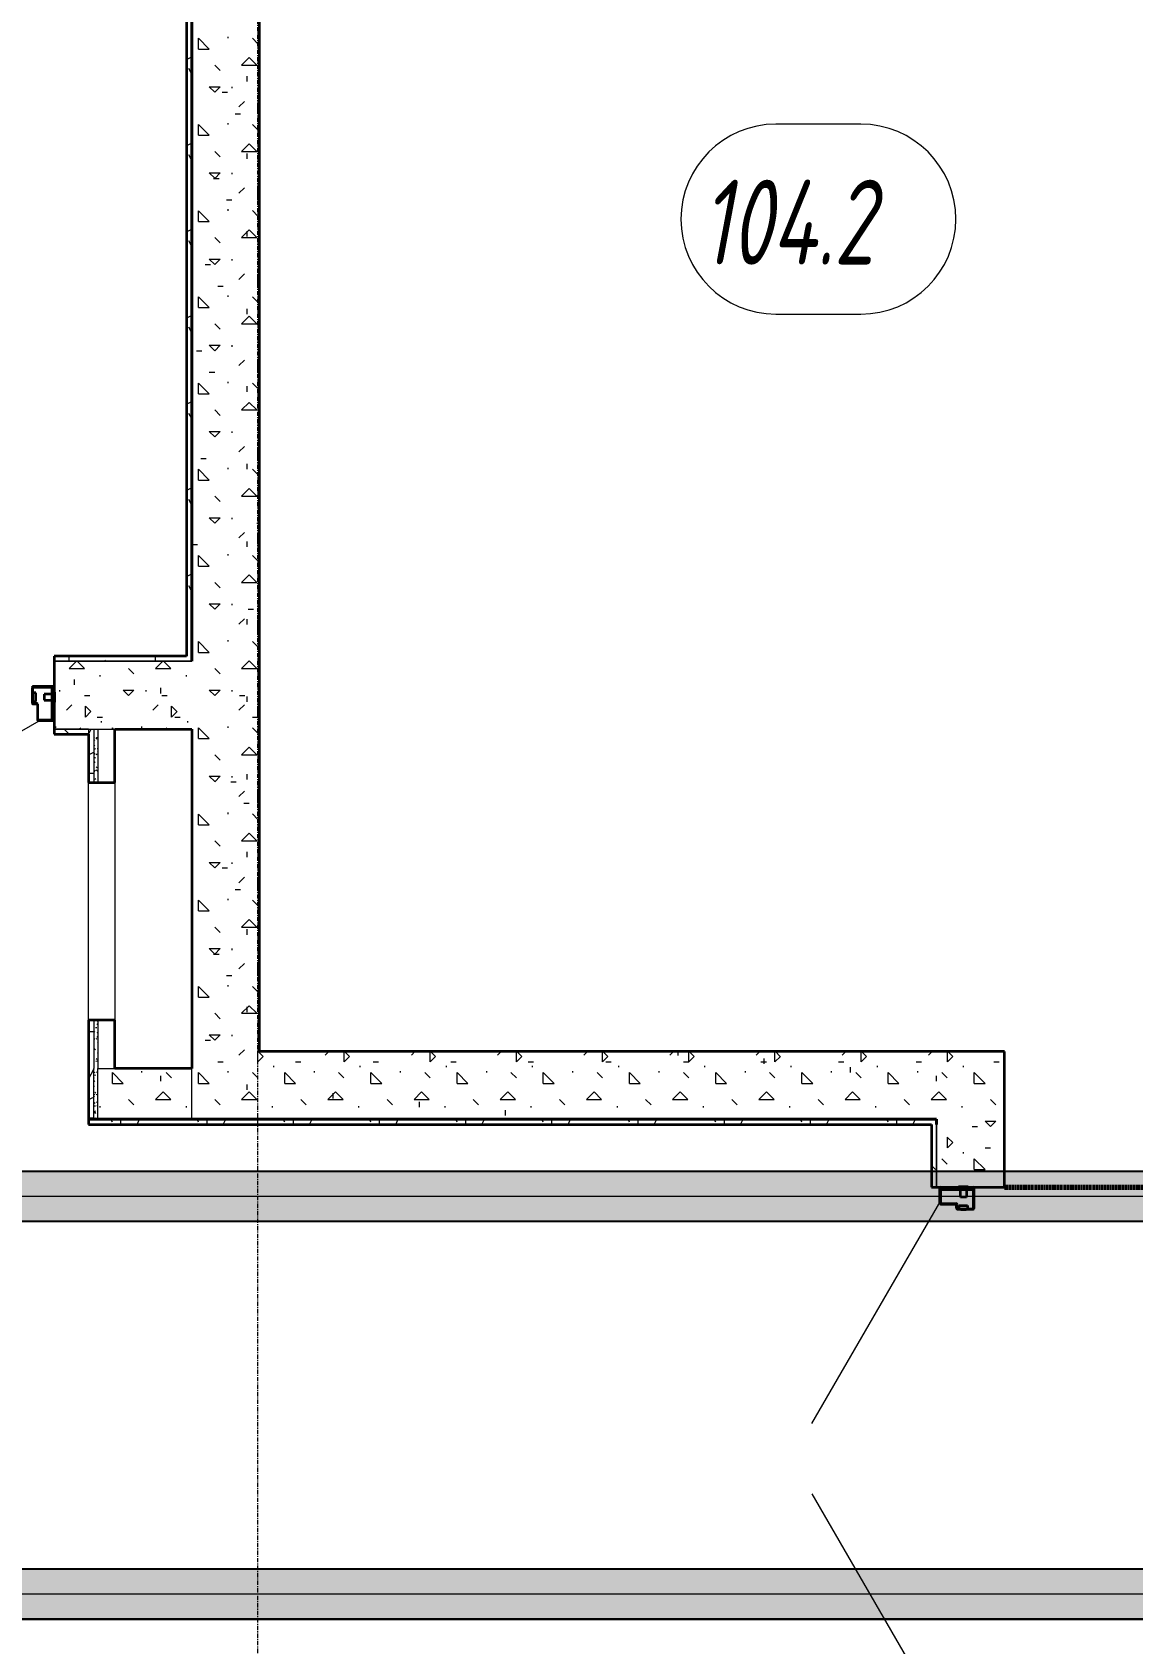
# Model space of a CAD drawing. Header units: millimetres. Extents: x -4948 to 42228, y -4856 to 69378.
# Drawn here: x 4844 to 8087, y 26796 to 31546 of the extents above; entities that cross this region are included whole.
import ezdxf

# ---------------------------------------------------------------- set-up
doc = ezdxf.new("R2010")
doc.units = ezdxf.units.MM
doc.linetypes.add('Линия сетки', pattern=[22.225, 12.7, -3.175, 3.175, -3.175])
doc.linetypes.add('Штрих 3 х 1_5 мм', pattern=[4.5, 3, -1.5])
for name, color, linetype, lineweight in [('A-AREA', 32, 'Continuous', 9), ('A-AREA-IDEN', 2, 'Continuous', 30), ('A-DOOR', 31, 'Continuous', 13), ('A-DOOR-FRAM', 31, 'Continuous', 13), ('A-WALL', 113, 'Continuous', 13), ('A-WALL-PATT', 111, 'Continuous', 13), ('E-CABL-TRAY', 211, 'Continuous', 9), ('E-CABL-TRAY-CNTR', 211, 'Continuous', 9), ('I-WALL', 2, 'Continuous', 13), ('S-GRID', 1, 'Continuous', 30)]:
    doc.layers.add(name, color=color, linetype=linetype, lineweight=lineweight)
doc.styles.add('ISOCPEUR_B_I', font='', dxfattribs={"width": 0.7, "height": 250})
doc.styles.get('ISOCPEUR_B_I').set_extended_font_data('ISOCPEUR', italic=True, bold=True)

# ---------------------------------------------------------------- blocks, each defined once
blk = doc.blocks.new('27ELB-RD-AR-0000-BIM_rvt-1-1 этаж отм_ _0_000 лотки')
at = {"layer": 'A-AREA', "color": 252, "linetype": 'Штрих 3 х 1_5 мм', "lineweight": 70}
blk.add_line((7708.9, 28142.1), (9708.9, 28142.1), dxfattribs=at)
at = {"layer": 'A-AREA-IDEN', "color": 252, "lineweight": 9}
for p, q in [((7285.6, 31274.8), (7035.6, 31274.8)), ((7035.6, 30714.8), (7285.6, 30714.8))]:
    blk.add_line(p, q, dxfattribs=at)
for centre, start, end in [((7035.6, 30994.8), 90, 270), ((7285.6, 30994.8), 270, 90)]:
    blk.add_arc(centre, 280, start, end, dxfattribs=at)
at = {"layer": 'A-DOOR', "color": 252, "lineweight": 18}
for p, q in [((4212.2, 29139.8), (4870.9, 29520.1)), ((7141.6, 27445.5), (7521.9, 28104.1)), ((7141.6, 27238.7), (7521.9, 26580.1))]:
    blk.add_line(p, q, dxfattribs=at)
at = {"layer": 'A-DOOR-FRAM', "color": 252, "lineweight": 35}
for p, q in [((4843.9, 29614.6), (4843.9, 29568.6)), ((4843.9, 29614.6), (4843.9, 29568.6)), ((4845.4, 29568.6), (4845.4, 29614.6)), ((4854.7, 29598.6), (4845.4, 29598.6)), ((4906.4, 29617.1), (4846.4, 29617.1)), ((4906.4, 29617.1), (4846.4, 29617.1)), ((4846.4, 29615.6), (4906.4, 29615.6)), ((4854.7, 29573.6), (4854.7, 29598.6)), ((4878.9, 29595.1), (4878.9, 29577.2)), ((4881.4, 29595.1), (4878.9, 29595.1)), ((4902.4, 29595.1), (4881.4, 29595.1)), ((4902.4, 29613.6), (4907.4, 29613.6)), ((4902.4, 29520.6), (4902.4, 29613.6)), ((4907.4, 29614.6), (4907.4, 29597.1)), ((4907.4, 29597.1), (4907.4, 29537.1)), ((4907.4, 29597.1), (4908.9, 29597.1)), ((4908.9, 29597.1), (4908.9, 29614.6)), ((4910.4, 29600.6), (4908.9, 29600.6)), ((4908.9, 29597.1), (4908.9, 29571.6)), ((4910.4, 29571.6), (4910.4, 29600.6)), ((4845.4, 29573.6), (4854.7, 29573.6)), ((4857.9, 29567.6), (4846.4, 29567.6)), ((4846.4, 29566.1), (4857.9, 29566.1)), ((4846.4, 29566.1), (4857.9, 29566.1)), ((4858.9, 29565.1), (4858.9, 29519.6)), ((4858.9, 29565.1), (4858.9, 29519.6)), ((4860.4, 29519.6), (4860.4, 29565.1)), ((4878.9, 29577.2), (4881.4, 29577.2)), ((4881.4, 29577.2), (4902.4, 29577.2)), ((4907.4, 29571.6), (4910.4, 29571.6)), ((4906.4, 29518.6), (4861.4, 29518.6)), ((4861.4, 29517.1), (4906.4, 29517.1)), ((4861.4, 29517.1), (4906.4, 29517.1)), ((4902.4, 29520.6), (4907.4, 29520.6)), ((4907.4, 29537.1), (4908.9, 29537.1)), ((4907.4, 29537.1), (4907.4, 29519.6)), ((4908.9, 29519.6), (4908.9, 29537.1)), ((7518.9, 28094.6), (7518.9, 28139.6)), ((7518.9, 28139.6), (7518.9, 28094.6)), ((7520.4, 28139.6), (7520.4, 28094.6)), ((7521.4, 28142.1), (7538.9, 28142.1)), ((7538.9, 28140.6), (7521.4, 28140.6)), ((7522.4, 28135.6), (7522.4, 28140.6)), ((7522.4, 28135.6), (7615.4, 28135.6)), ((7538.9, 28140.6), (7538.9, 28142.1)), ((7598.9, 28140.6), (7538.9, 28140.6)), ((7573.4, 28140.6), (7573.4, 28143.6)), ((7573.4, 28143.6), (7602.4, 28143.6)), ((7598.9, 28142.1), (7573.4, 28142.1)), ((7579, 28114.6), (7579, 28135.6)), ((7596.9, 28135.6), (7596.9, 28114.6)), ((7598.9, 28142.1), (7616.4, 28142.1)), ((7598.9, 28140.6), (7598.9, 28142.1)), ((7616.4, 28140.6), (7598.9, 28140.6)), ((7602.4, 28143.6), (7602.4, 28142.1)), ((7615.4, 28135.6), (7615.4, 28140.6)), ((7617.4, 28079.6), (7617.4, 28139.6)), ((7618.9, 28139.6), (7618.9, 28079.6)), ((7618.9, 28079.6), (7618.9, 28139.6)), ((7521.4, 28093.6), (7566.9, 28093.6)), ((7566.9, 28092.1), (7521.4, 28092.1)), ((7521.4, 28092.1), (7566.9, 28092.1)), ((7567.9, 28079.6), (7567.9, 28091.1)), ((7567.9, 28091.1), (7567.9, 28079.6)), ((7569.4, 28091.1), (7569.4, 28079.6)), ((7570.4, 28078.6), (7616.4, 28078.6)), ((7616.4, 28077.1), (7570.4, 28077.1)), ((7570.4, 28077.1), (7616.4, 28077.1)), ((7575.4, 28088), (7600.4, 28088)), ((7575.4, 28078.6), (7575.4, 28088)), ((7579, 28112.1), (7579, 28114.6)), ((7596.9, 28112.1), (7579, 28112.1)), ((7596.9, 28114.6), (7596.9, 28112.1)), ((7600.4, 28088), (7600.4, 28078.6))]:
    blk.add_line(p, q, dxfattribs=at)
for centre, radius, start, end in [((4846.4, 29614.6), 2.5, 90, 180), ((4846.4, 29614.6), 2.5, 90, 180), ((4846.4, 29614.6), 1, 90, 180), ((4906.4, 29614.6), 2.5, 0, 90), ((4906.4, 29614.6), 2.5, 0, 90), ((4906.4, 29614.6), 1, 0, 90), ((4846.4, 29568.6), 2.5, 180, 270), ((4846.4, 29568.6), 2.5, 180, 270), ((4846.4, 29568.6), 1, 180, 270), ((4857.9, 29565.1), 2.5, 0, 90), ((4857.9, 29565.1), 1, 0, 90), ((4857.9, 29565.1), 1, 0, 90), ((4861.4, 29519.6), 2.5, 180, 270), ((4861.4, 29519.6), 2.5, 180, 270), ((4861.4, 29519.6), 1, 180, 270), ((4906.4, 29519.6), 2.5, 270, 0), ((4906.4, 29519.6), 1, 270, 0), ((4906.4, 29519.6), 2.5, 270, 0), ((7521.4, 28139.6), 2.5, 90, 180), ((7521.4, 28139.6), 2.5, 90, 180), ((7521.4, 28139.6), 1, 90, 180), ((7616.4, 28139.6), 2.5, 0, 90), ((7616.4, 28139.6), 2.5, 0, 90), ((7616.4, 28139.6), 1, 0, 90), ((7521.4, 28094.6), 2.5, 180, 270), ((7521.4, 28094.6), 2.5, 180, 270), ((7521.4, 28094.6), 1, 180, 270), ((7566.9, 28091.1), 2.5, 0, 90), ((7566.9, 28091.1), 1, 0, 90), ((7566.9, 28091.1), 1, 0, 90), ((7570.4, 28079.6), 2.5, 180, 270), ((7570.4, 28079.6), 2.5, 180, 270), ((7570.4, 28079.6), 1, 180, 270), ((7587.9, 28174.1), 98.3, 260.8522, 279.1478), ((7616.4, 28079.6), 2.5, 270, 0), ((7616.4, 28079.6), 1, 270, 0), ((7616.4, 28079.6), 2.5, 270, 0)]:
    blk.add_arc(centre, radius, start, end, dxfattribs=at)
at = {"layer": 'A-WALL', "color": 252, "lineweight": 9}
for p, q in [((4908.9, 29692.1), (5313.9, 29692.1)), ((5313.9, 29692.1), (4908.9, 29692.1)), ((5009.9, 29492.1), (4908.9, 29492.1)), ((4908.9, 29492.1), (5087.4, 29492.1)), ((5009.9, 29492.1), (5009.9, 29477.1)), ((5024.9, 29492.1), (5024.9, 29477.1)), ((5024.9, 29477.1), (5024.9, 29334.6)), ((5037.4, 29492.1), (5037.4, 29477.1)), ((5037.4, 29477.1), (5037.4, 29334.6)), ((5024.9, 28634.6), (5024.9, 28492.1)), ((5037.4, 28634.6), (5037.4, 28492.1)), ((5024.9, 28342.1), (5024.9, 28492.1)), ((5037.4, 28492.1), (5087.4, 28492.1)), ((5037.4, 28342.1), (5037.4, 28492.1)), ((5313.9, 28342.1), (5313.9, 28492.1)), ((7508.9, 28142.1), (7508.9, 28327.1)), ((7508.9, 28327.1), (7508.9, 28142.1))]:
    blk.add_line(p, q, dxfattribs=at)
at = {"layer": 'A-WALL-PATT', "color": 252, "linetype": 'Continuous', "lineweight": 9}
for p, q in [((5334, 31496), (5334, 31527.7)), ((5365.7, 31496), (5334, 31527.7)), ((5334, 31496), (5365.7, 31496)), ((5421.3, 31527.7), (5421.3, 31531.7)), ((5508.5, 31511.9), (5492.7, 31527.8)), ((5298.9, 31465.6), (5313.9, 31473.1)), ((5397.4, 31432.6), (5381.5, 31448.4)), ((5461, 31448.4), (5483.4, 31470.8)), ((5461, 31448.4), (5505.9, 31448.4)), ((5505.9, 31448.4), (5483.4, 31470.8)), ((5313.9, 31421.9), (5305.6, 31438.6)), ((5476.9, 31400.7), (5476.9, 31416.6)), ((5365.7, 31384.9), (5397.5, 31384.9)), ((5381.5, 31369.1), (5365.7, 31384.9)), ((5381.6, 31369), (5397.5, 31384.9)), ((5403.8, 31369), (5419.7, 31369)), ((5433.2, 31380.9), (5433.2, 31384.9)), ((5442, 31305.5), (5457.8, 31305.5)), ((5453.1, 31325.3), (5468.9, 31341.2)), ((5513.9, 31332), (5508.5, 31337.3)), ((5508.6, 31305.5), (5508.6, 31337.2)), ((5508.6, 31305.5), (5513.9, 31310.7)), ((5334, 31242), (5334, 31273.7)), ((5365.7, 31242), (5334, 31273.7)), ((5421.3, 31273.7), (5421.3, 31277.7)), ((5508.5, 31257.9), (5492.7, 31273.8)), ((5298.9, 31211.6), (5313.9, 31219.1)), ((5334, 31242), (5365.7, 31242)), ((5461, 31194.4), (5483.4, 31216.8)), ((5505.9, 31194.4), (5483.4, 31216.8)), ((5313.9, 31167.9), (5305.6, 31184.6)), ((5397.4, 31178.6), (5381.5, 31194.4)), ((5461, 31194.4), (5505.9, 31194.4)), ((5476.9, 31172.1), (5476.9, 31188)), ((5365.7, 31130.9), (5397.5, 31130.9)), ((5381.5, 31115.1), (5365.7, 31130.9)), ((5378.5, 31115), (5394.3, 31115)), ((5381.6, 31115), (5397.5, 31130.9)), ((5433.2, 31126.9), (5433.2, 31130.9)), ((5453.1, 31071.3), (5468.9, 31087.2)), ((5513.9, 31078), (5508.5, 31083.3)), ((5508.6, 31051.5), (5508.6, 31083.2)), ((5334, 30988), (5334, 31019.7)), ((5365.7, 30988), (5334, 31019.7)), ((5416.6, 31051.5), (5432.4, 31051.5)), ((5421.3, 31019.7), (5421.3, 31023.7)), ((5508.5, 31003.9), (5492.7, 31019.8)), ((5508.6, 31051.5), (5513.9, 31056.7)), ((5298.9, 30957.6), (5313.9, 30965.1)), ((5334, 30988), (5365.7, 30988)), ((5313.9, 30913.9), (5305.6, 30930.5)), ((5397.4, 30924.6), (5381.5, 30940.4)), ((5461, 30940.4), (5483.4, 30962.8)), ((5461, 30940.4), (5505.9, 30940.4)), ((5476.9, 30943.5), (5476.9, 30959.4)), ((5505.9, 30940.4), (5483.4, 30962.8)), ((5365.7, 30876.9), (5397.5, 30876.9)), ((5381.5, 30861.1), (5365.7, 30876.9)), ((5381.6, 30861), (5397.5, 30876.9)), ((5433.2, 30872.9), (5433.2, 30876.9)), ((5353.1, 30861), (5368.9, 30861)), ((5453.1, 30817.3), (5468.9, 30833.2)), ((5513.9, 30824), (5508.5, 30829.3)), ((5508.6, 30797.5), (5508.6, 30829.2)), ((5391.1, 30797.5), (5407, 30797.5)), ((5508.6, 30797.5), (5513.9, 30802.7)), ((5334, 30734), (5334, 30765.7)), ((5365.7, 30734), (5334, 30765.7)), ((5334, 30734), (5365.7, 30734)), ((5421.3, 30765.7), (5421.3, 30769.7)), ((5476.9, 30714.9), (5476.9, 30730.8)), ((5508.5, 30749.9), (5492.7, 30765.8)), ((5298.9, 30703.6), (5313.9, 30711.1)), ((5397.4, 30670.6), (5381.5, 30686.4)), ((5461, 30686.4), (5483.4, 30708.8)), ((5461, 30686.4), (5505.9, 30686.4)), ((5505.9, 30686.4), (5483.4, 30708.8)), ((5313.9, 30659.9), (5305.6, 30676.5)), ((5327.6, 30607), (5343.5, 30607)), ((5365.7, 30622.9), (5397.5, 30622.9)), ((5381.5, 30607.1), (5365.7, 30622.9)), ((5381.6, 30607), (5397.5, 30622.9)), ((5433.2, 30618.9), (5433.2, 30622.9)), ((5365.7, 30543.5), (5381.6, 30543.5)), ((5453.1, 30563.3), (5468.9, 30579.2)), ((5513.9, 30570), (5508.5, 30575.3)), ((5508.6, 30543.5), (5508.6, 30575.2)), ((5508.6, 30543.5), (5513.9, 30548.7)), ((5334, 30480), (5334, 30511.7)), ((5365.7, 30480), (5334, 30511.7)), ((5421.3, 30511.7), (5421.3, 30515.7)), ((5476.9, 30486.3), (5476.9, 30502.2)), ((5508.5, 30495.9), (5492.7, 30511.8)), ((5298.9, 30449.7), (5313.9, 30457.2)), ((5334, 30480), (5365.7, 30480)), ((5461, 30432.4), (5483.4, 30454.8)), ((5505.9, 30432.4), (5483.4, 30454.8)), ((5313.9, 30405.9), (5305.6, 30422.5)), ((5397.4, 30416.6), (5381.5, 30432.4)), ((5461, 30432.4), (5505.9, 30432.4)), ((5313.9, 30353), (5318.1, 30353)), ((5365.7, 30368.9), (5397.5, 30368.9)), ((5381.5, 30353.1), (5365.7, 30368.9)), ((5381.6, 30353), (5397.5, 30368.9)), ((5433.2, 30364.9), (5433.2, 30368.9)), ((5453.1, 30309.3), (5468.9, 30325.2)), ((5513.9, 30316), (5508.5, 30321.3)), ((5508.6, 30289.5), (5508.6, 30321.2)), ((5334, 30226), (5334, 30257.7)), ((5365.7, 30226), (5334, 30257.7)), ((5340.3, 30289.5), (5356.2, 30289.5)), ((5421.3, 30257.7), (5421.3, 30261.7)), ((5476.9, 30257.7), (5476.9, 30273.6)), ((5508.5, 30241.9), (5492.7, 30257.8)), ((5508.6, 30289.5), (5513.9, 30294.7)), ((5334, 30226), (5365.7, 30226)), ((5298.9, 30195.7), (5313.9, 30203.2)), ((5313.9, 30151.9), (5305.6, 30168.5)), ((5397.4, 30162.6), (5381.5, 30178.4)), ((5461, 30178.4), (5483.4, 30200.8)), ((5461, 30178.4), (5505.9, 30178.4)), ((5505.9, 30178.4), (5483.4, 30200.8)), ((5365.7, 30114.9), (5397.5, 30114.9)), ((5381.5, 30099.1), (5365.7, 30114.9)), ((5381.6, 30099), (5397.5, 30114.9)), ((5433.2, 30110.9), (5433.2, 30114.9)), ((5453.1, 30055.3), (5468.9, 30071.2)), ((5505.5, 30099), (5513.9, 30099)), ((5513.9, 30062), (5508.5, 30067.3)), ((5508.6, 30035.5), (5508.6, 30067.2)), ((5315, 30035.5), (5330.8, 30035.5)), ((5476.9, 30029.1), (5476.9, 30045)), ((5508.6, 30035.5), (5513.9, 30040.7)), ((5334, 29972), (5334, 30003.7)), ((5365.7, 29972), (5334, 30003.7)), ((5334, 29972), (5365.7, 29972)), ((5421.3, 30003.7), (5421.3, 30007.7)), ((5508.5, 29987.9), (5492.7, 30003.8)), ((5298.9, 29941.7), (5313.9, 29949.2)), ((5397.4, 29908.6), (5381.5, 29924.4)), ((5461, 29924.4), (5483.4, 29946.8)), ((5461, 29924.4), (5505.9, 29924.4)), ((5505.9, 29924.4), (5483.4, 29946.8)), ((5313.9, 29897.9), (5305.6, 29914.5)), ((5365.7, 29860.9), (5397.5, 29860.9)), ((5381.5, 29845.1), (5365.7, 29860.9)), ((5381.6, 29845), (5397.5, 29860.9)), ((5433.2, 29856.9), (5433.2, 29860.9)), ((5480.1, 29845), (5495.9, 29845)), ((5453.1, 29801.3), (5468.9, 29817.2)), ((5476.9, 29800.5), (5476.9, 29816.4)), ((5513.9, 29808), (5508.5, 29813.3)), ((5508.6, 29781.5), (5508.6, 29813.2)), ((5508.6, 29781.5), (5513.9, 29786.7)), ((5334, 29718), (5334, 29749.7)), ((5365.7, 29718), (5334, 29749.7)), ((5421.3, 29749.7), (5421.3, 29753.7)), ((5508.5, 29733.9), (5492.7, 29749.8)), ((4953, 29692.1), (4953, 29705.3)), ((4953, 29670.4), (4974.7, 29692.1)), ((4997.9, 29670.4), (4976.2, 29692.1)), ((5053.7, 29692.1), (5060.5, 29695.5)), ((5207, 29692.1), (5207, 29705.3)), ((5207, 29670.4), (5228.7, 29692.1)), ((5251.9, 29670.4), (5230.2, 29692.1)), ((5307.7, 29692.1), (5313.9, 29695.2)), ((5334, 29718), (5365.7, 29718)), ((5461, 29670.4), (5483.4, 29692.8)), ((5505.9, 29670.4), (5483.4, 29692.8)), ((4953, 29670.4), (4997.9, 29670.4)), ((4968.9, 29622.8), (4968.9, 29638.6)), ((5044.3, 29646.6), (5044.3, 29650.5)), ((5143.4, 29654.6), (5127.5, 29670.4)), ((5207, 29670.4), (5251.9, 29670.4)), ((5298.3, 29646.6), (5298.3, 29650.5)), ((5397.4, 29654.6), (5381.5, 29670.4)), ((5461, 29670.4), (5505.9, 29670.4)), ((4925.2, 29602.9), (4925.2, 29606.9)), ((4997.5, 29591), (5013.3, 29591)), ((5127.5, 29591.1), (5111.7, 29606.9)), ((5111.8, 29606.9), (5143.5, 29606.9)), ((5127.6, 29591), (5143.5, 29606.9)), ((5179.2, 29602.9), (5179.2, 29606.9)), ((5222.9, 29597.3), (5222.9, 29613.2)), ((5226.1, 29591), (5241.9, 29591)), ((5365.7, 29606.9), (5397.5, 29606.9)), ((5381.5, 29591.1), (5365.7, 29606.9)), ((5381.6, 29591), (5397.5, 29606.9)), ((5433.2, 29602.9), (5433.2, 29606.9)), ((5454.6, 29591), (5470.5, 29591)), ((5476.9, 29571.9), (5476.9, 29587.8)), ((4945.1, 29547.3), (4960.9, 29563.2)), ((5016.4, 29543.4), (5000.5, 29559.3)), ((5000.6, 29527.5), (5000.6, 29559.2)), ((5000.6, 29527.5), (5016.5, 29543.4)), ((5199.1, 29547.3), (5214.9, 29563.2)), ((5270.4, 29543.4), (5254.5, 29559.3)), ((5254.6, 29527.5), (5254.6, 29559.2)), ((5254.6, 29527.5), (5270.5, 29543.4)), ((5453.1, 29547.3), (5468.9, 29563.2)), ((5513.9, 29554), (5508.5, 29559.3)), ((5508.6, 29527.5), (5508.6, 29559.2)), ((4913.3, 29495.7), (4913.3, 29499.7)), ((4988.4, 29492.1), (4984.7, 29495.8)), ((5035.6, 29527.5), (5051.4, 29527.5)), ((5048.3, 29511.6), (5048.3, 29515.6)), ((5080, 29492.1), (5080, 29495.7)), ((5083.6, 29492.1), (5080, 29495.7)), ((5167.3, 29495.7), (5167.3, 29499.7)), ((5242.4, 29492.1), (5238.7, 29495.8)), ((5264.2, 29527.5), (5280, 29527.5)), ((5302.3, 29511.6), (5302.3, 29515.6)), ((5334, 29464), (5334, 29495.7)), ((5365.7, 29464), (5334, 29495.7)), ((5421.3, 29495.7), (5421.3, 29499.7)), ((5508.5, 29479.9), (5492.7, 29495.8)), ((5492.8, 29527.5), (5508.6, 29527.5)), ((5508.6, 29527.5), (5513.9, 29532.7)), ((4952.6, 29477.1), (4937.6, 29492.1)), ((5009.9, 29476.1), (5017.8, 29492.1)), ((5024.9, 29467.1), (5027.3, 29469)), ((5024.9, 29466.4), (5027, 29466.7)), ((5025.9, 29460), (5028.8, 29458.2)), ((5030.9, 29466.2), (5033.2, 29464)), ((5033.2, 29464), (5033.2, 29464)), ((5033.2, 29464), (5035.7, 29461.8)), ((5034, 29467.6), (5037.3, 29468.1)), ((5334, 29464), (5365.7, 29464)), ((5009.9, 29416.2), (5024.9, 29423.7)), ((5024.9, 29400.7), (5026.5, 29400.9)), ((5025.5, 29442.5), (5028.1, 29444.6)), ((5026.3, 29418.1), (5028.9, 29420.1)), ((5027.2, 29408.7), (5030, 29406.9)), ((5028.3, 29434), (5031.6, 29434.5)), ((5032.1, 29418.9), (5034.6, 29416.6)), ((5035.4, 29434.9), (5037.4, 29435.2)), ((5036.2, 29428.2), (5037.4, 29427.4)), ((5397.4, 29400.6), (5381.5, 29416.4)), ((5461, 29416.4), (5483.4, 29438.8)), ((5461, 29416.4), (5505.9, 29416.4)), ((5505.9, 29416.4), (5483.4, 29438.8)), ((5009.9, 29362.4), (5024.9, 29362.4)), ((5024.9, 29367.8), (5027.9, 29368.2)), ((5027.1, 29393.6), (5029.7, 29395.6)), ((5027.9, 29369.1), (5030.5, 29371.2)), ((5032.1, 29380.3), (5034.9, 29378.5)), ((5032.6, 29372.3), (5035, 29370.2)), ((5034.9, 29369.1), (5037.4, 29369.4)), ((5035, 29370.2), (5035, 29370.2)), ((5035, 29370.2), (5037.4, 29368)), ((5365.7, 29352.9), (5397.5, 29352.9)), ((5381.5, 29337.1), (5365.7, 29352.9)), ((5381.6, 29337), (5397.5, 29352.9)), ((5433.2, 29348.9), (5433.2, 29352.9)), ((5476.9, 29343.3), (5476.9, 29359.2)), ((5028.7, 29344.6), (5031.3, 29346.7)), ((5029.3, 29335.5), (5032.6, 29335.9)), ((5036.3, 29336.4), (5037.4, 29336.6)), ((5429.3, 29337), (5445.1, 29337)), ((5453.1, 29293.3), (5468.9, 29309.2)), ((5513.9, 29300), (5508.5, 29305.3)), ((5508.6, 29273.5), (5508.6, 29305.2)), ((5467.3, 29273.5), (5483.2, 29273.5)), ((5508.6, 29273.5), (5513.9, 29278.7)), ((5334, 29210), (5334, 29241.7)), ((5365.7, 29210), (5334, 29241.7)), ((5334, 29210), (5365.7, 29210)), ((5421.3, 29241.7), (5421.3, 29245.7)), ((5508.5, 29225.9), (5492.7, 29241.8)), ((5397.4, 29146.6), (5381.5, 29162.4)), ((5461, 29162.4), (5483.4, 29184.8)), ((5461, 29162.4), (5505.9, 29162.4)), ((5505.9, 29162.4), (5483.4, 29184.8)), ((5476.9, 29114.7), (5476.9, 29130.6)), ((5365.7, 29098.9), (5397.5, 29098.9)), ((5381.5, 29083.1), (5365.7, 29098.9)), ((5381.6, 29083), (5397.5, 29098.9)), ((5403.8, 29083), (5419.7, 29083)), ((5433.2, 29094.9), (5433.2, 29098.9)), ((5442, 29019.5), (5457.8, 29019.5)), ((5453.1, 29039.3), (5468.9, 29055.2)), ((5513.9, 29046), (5508.5, 29051.3)), ((5508.6, 29019.5), (5508.6, 29051.2)), ((5508.6, 29019.5), (5513.9, 29024.7)), ((5334, 28956), (5334, 28987.7)), ((5365.7, 28956), (5334, 28987.7)), ((5421.3, 28987.7), (5421.3, 28991.7)), ((5508.5, 28971.9), (5492.7, 28987.8)), ((5334, 28956), (5365.7, 28956)), ((5461, 28908.4), (5483.4, 28930.8)), ((5505.9, 28908.4), (5483.4, 28930.8)), ((5397.4, 28892.6), (5381.5, 28908.4)), ((5461, 28908.4), (5505.9, 28908.4)), ((5476.9, 28886.1), (5476.9, 28902)), ((5365.7, 28844.9), (5397.5, 28844.9)), ((5381.5, 28829.1), (5365.7, 28844.9)), ((5378.5, 28829), (5394.3, 28829)), ((5381.6, 28829), (5397.5, 28844.9)), ((5433.2, 28840.9), (5433.2, 28844.9)), ((5453.1, 28785.3), (5468.9, 28801.2)), ((5513.9, 28792), (5508.5, 28797.3)), ((5508.6, 28765.5), (5508.6, 28797.2)), ((5334, 28702), (5334, 28733.7)), ((5365.7, 28702), (5334, 28733.7)), ((5416.6, 28765.5), (5432.4, 28765.5)), ((5421.3, 28733.7), (5421.3, 28737.7)), ((5508.5, 28717.9), (5492.7, 28733.8)), ((5508.6, 28765.5), (5513.9, 28770.7)), ((5334, 28702), (5365.7, 28702)), ((5397.4, 28638.6), (5381.5, 28654.4)), ((5461, 28654.4), (5483.4, 28676.8)), ((5461, 28654.4), (5505.9, 28654.4)), ((5476.9, 28657.5), (5476.9, 28673.4)), ((5505.9, 28654.4), (5483.4, 28676.8)), ((5009.9, 28600.4), (5024.9, 28600.4)), ((5026, 28600.8), (5028.8, 28599)), ((5030.7, 28612.3), (5034.1, 28612.7)), ((5033.9, 28633.1), (5036.3, 28630.8)), ((5034.7, 28621.9), (5037.4, 28623.9)), ((5035.5, 28597.4), (5037.4, 28598.8)), ((5365.7, 28590.9), (5397.5, 28590.9)), ((5381.5, 28575.1), (5365.7, 28590.9)), ((5381.6, 28575), (5397.5, 28590.9)), ((5433.2, 28586.9), (5433.2, 28590.9)), ((5024.9, 28549.1), (5027, 28547.1)), ((5025.1, 28578.7), (5028.4, 28579.1)), ((5027.2, 28549.5), (5030.1, 28547.7)), ((5032.1, 28579.6), (5035.4, 28580)), ((5034.4, 28586.5), (5036.7, 28584.4)), ((5036.3, 28572.9), (5037.4, 28573.7)), ((5036.3, 28569), (5037.4, 28568.3)), ((5036.7, 28584.4), (5036.7, 28584.4)), ((5036.7, 28584.4), (5037.4, 28583.8)), ((5036.8, 28547.3), (5037.4, 28547.4)), ((5037.1, 28548.4), (5037.4, 28548.6)), ((5353.1, 28575), (5368.9, 28575)), ((5453.1, 28531.3), (5468.9, 28547.2)), ((5513.9, 28538), (5508.5, 28543.3)), ((5508.6, 28511.5), (5508.6, 28543.2)), ((5024.9, 28513.9), (5025.3, 28514.3)), ((5024.9, 28503), (5025.9, 28502)), ((5031.7, 28513.8), (5035, 28514.2)), ((5032.2, 28521.1), (5035, 28519.3)), ((5035.6, 28539.3), (5037.4, 28537.7)), ((5391.1, 28511.5), (5407, 28511.5)), ((5508.6, 28511.5), (5513.9, 28516.7)), ((5524.4, 28527.4), (5513.9, 28538)), ((5513.9, 28516.7), (5524.5, 28527.4)), ((5556.3, 28495.6), (5556.3, 28499.6)), ((5619.7, 28511.5), (5635.6, 28511.5)), ((5707.1, 28531.3), (5717.8, 28542.1)), ((5762.6, 28511.5), (5762.6, 28542.1)), ((5762.6, 28511.5), (5778.5, 28527.4)), ((5778.4, 28527.4), (5763.8, 28542.1)), ((5810.3, 28495.6), (5810.3, 28499.6)), ((5848.4, 28511.5), (5864.2, 28511.5)), ((5961.1, 28531.3), (5971.8, 28542.1)), ((6016.6, 28511.5), (6016.6, 28542.1)), ((6016.6, 28511.5), (6032.5, 28527.4)), ((6032.4, 28527.4), (6017.8, 28542.1)), ((6064.3, 28495.6), (6064.3, 28499.6)), ((6077, 28511.5), (6092.8, 28511.5)), ((6215.1, 28531.3), (6225.8, 28542.1)), ((6270.6, 28511.5), (6270.6, 28542.1)), ((6270.6, 28511.5), (6286.5, 28527.4)), ((6286.4, 28527.4), (6271.8, 28542.1)), ((6305.6, 28511.5), (6321.4, 28511.5)), ((6318.3, 28495.6), (6318.3, 28499.6)), ((6469.1, 28531.3), (6479.8, 28542.1)), ((6524.6, 28511.5), (6524.6, 28542.1)), ((6524.6, 28511.5), (6540.5, 28527.4)), ((6540.4, 28527.4), (6525.8, 28542.1)), ((6534.2, 28511.5), (6550, 28511.5)), ((6572.3, 28495.6), (6572.3, 28499.6)), ((6723.1, 28531.3), (6733.8, 28542.1)), ((6746.9, 28530.5), (6746.9, 28542.1)), ((6762.8, 28511.5), (6778.6, 28511.5)), ((6778.6, 28511.5), (6778.6, 28542.1)), ((6778.6, 28511.5), (6794.5, 28527.4)), ((6794.4, 28527.4), (6779.8, 28542.1)), ((6826.3, 28495.6), (6826.3, 28499.6)), ((6977.1, 28531.3), (6987.8, 28542.1)), ((6991.4, 28511.5), (7007.2, 28511.5)), ((7000.9, 28505.1), (7000.9, 28521)), ((7032.6, 28511.5), (7032.6, 28542.1)), ((7032.6, 28511.5), (7048.5, 28527.4)), ((7048.4, 28527.4), (7033.8, 28542.1)), ((7080.3, 28495.6), (7080.3, 28499.6)), ((7220, 28511.5), (7235.8, 28511.5)), ((7231.1, 28531.3), (7241.8, 28542.1)), ((7254.9, 28479.7), (7254.9, 28495.6)), ((7286.6, 28511.5), (7286.6, 28542.1)), ((7286.6, 28511.5), (7302.5, 28527.4)), ((7302.4, 28527.4), (7287.8, 28542.1)), ((7334.3, 28495.6), (7334.3, 28499.6)), ((7448.6, 28511.5), (7464.4, 28511.5)), ((7485.1, 28531.3), (7495.8, 28542.1)), ((7540.6, 28511.5), (7540.6, 28542.1)), ((7540.6, 28511.5), (7556.5, 28527.4)), ((7556.4, 28527.4), (7541.8, 28542.1)), ((7588.3, 28495.6), (7588.3, 28499.6)), ((7677.1, 28511.5), (7693, 28511.5)), ((5009.9, 28460.1), (5024.9, 28490.1)), ((5024.9, 28488.8), (5026.1, 28489.8)), ((5024.9, 28463.8), (5026.9, 28465.3)), ((5024.9, 28456.8), (5026.3, 28455.5)), ((5026.1, 28480.1), (5029.4, 28480.6)), ((5026.3, 28455.5), (5026.3, 28455.5)), ((5026.3, 28455.5), (5028.8, 28453.3)), ((5027.5, 28473.5), (5030.3, 28471.7)), ((5033.1, 28481.1), (5036.4, 28481.5)), ((5036.1, 28492.7), (5037.4, 28491.5)), ((5080, 28448), (5080, 28479.7)), ((5111.7, 28448), (5080, 28479.7)), ((5080, 28448), (5111.8, 28448)), ((5167.3, 28479.7), (5167.3, 28483.7)), ((5222.9, 28454.3), (5222.9, 28470.2)), ((5254.5, 28463.9), (5238.7, 28479.8)), ((5334, 28448), (5334, 28479.7)), ((5365.7, 28448), (5334, 28479.7)), ((5334, 28448), (5365.7, 28448)), ((5421.3, 28479.7), (5421.3, 28483.7)), ((5508.5, 28463.9), (5492.7, 28479.8)), ((5588, 28448), (5588, 28479.7)), ((5619.7, 28448), (5588, 28479.7)), ((5588, 28448), (5619.7, 28448)), ((5675.3, 28479.7), (5675.3, 28483.7)), ((5762.5, 28463.9), (5746.7, 28479.8)), ((5842, 28448), (5842, 28479.7)), ((5873.7, 28448), (5842, 28479.7)), ((5842, 28448), (5873.7, 28448)), ((5929.3, 28479.7), (5929.3, 28483.7)), ((6016.5, 28463.9), (6000.7, 28479.8)), ((6096, 28448), (6096, 28479.7)), ((6127.7, 28448), (6096, 28479.7)), ((6096, 28448), (6127.7, 28448)), ((6183.3, 28479.7), (6183.3, 28483.7)), ((6270.5, 28463.9), (6254.7, 28479.8)), ((6350, 28448), (6350, 28479.7)), ((6381.7, 28448), (6350, 28479.7)), ((6350, 28448), (6381.7, 28448)), ((6437.3, 28479.7), (6437.3, 28483.7)), ((6524.5, 28463.9), (6508.7, 28479.8)), ((6604, 28448), (6604, 28479.7)), ((6635.7, 28448), (6604, 28479.7)), ((6604, 28448), (6635.7, 28448)), ((6691.3, 28479.7), (6691.3, 28483.7)), ((6778.5, 28463.9), (6762.7, 28479.8)), ((6858, 28448), (6858, 28479.7)), ((6889.7, 28448), (6858, 28479.7)), ((6858, 28448), (6889.7, 28448)), ((6945.3, 28479.7), (6945.3, 28483.7)), ((7032.5, 28463.9), (7016.7, 28479.8)), ((7112, 28448), (7112, 28479.7)), ((7143.7, 28448), (7112, 28479.7)), ((7112, 28448), (7143.7, 28448)), ((7199.3, 28479.7), (7199.3, 28483.7)), ((7286.5, 28463.9), (7270.7, 28479.8)), ((7366, 28448), (7366, 28479.7)), ((7397.7, 28448), (7366, 28479.7)), ((7366, 28448), (7397.7, 28448)), ((7453.3, 28479.7), (7453.3, 28483.7)), ((7508.9, 28454.3), (7508.9, 28470.2)), ((7540.5, 28463.9), (7524.7, 28479.8)), ((7620, 28448), (7620, 28479.7)), ((7651.7, 28448), (7620, 28479.7)), ((7620, 28448), (7651.7, 28448)), ((7707.3, 28479.7), (7707.3, 28483.7)), ((5009.9, 28400.2), (5024.9, 28407.7)), ((5024.9, 28424.7), (5026.2, 28423.8)), ((5024.9, 28414.2), (5025.6, 28414.3)), ((5025, 28438.8), (5027.7, 28440.8)), ((5025.2, 28410.4), (5027.7, 28408.1)), ((5025.8, 28414.3), (5028.5, 28416.4)), ((5028.7, 28422.2), (5031.6, 28420.4)), ((5032.6, 28415.2), (5035.9, 28415.7)), ((5037.3, 28445.4), (5037.4, 28445.4)), ((5143.4, 28384.6), (5127.5, 28400.4)), ((5207, 28400.4), (5229.4, 28422.8)), ((5207, 28400.4), (5251.9, 28400.4)), ((5251.9, 28400.4), (5229.4, 28422.8)), ((5397.4, 28384.6), (5381.5, 28400.4)), ((5461, 28400.4), (5483.4, 28422.8)), ((5461, 28400.4), (5505.9, 28400.4)), ((5476.9, 28429), (5476.9, 28444.8)), ((5505.9, 28400.4), (5483.4, 28422.8)), ((5651.4, 28384.6), (5635.5, 28400.4)), ((5715, 28400.4), (5737.4, 28422.8)), ((5715, 28400.4), (5759.9, 28400.4)), ((5730.9, 28403.5), (5730.9, 28419.4)), ((5759.9, 28400.4), (5737.4, 28422.8)), ((5905.4, 28384.6), (5889.5, 28400.4)), ((5969, 28400.4), (5991.4, 28422.8)), ((5969, 28400.4), (6013.9, 28400.4)), ((6013.9, 28400.4), (5991.4, 28422.8)), ((6159.4, 28384.6), (6143.5, 28400.4)), ((6223, 28400.4), (6245.4, 28422.8)), ((6223, 28400.4), (6267.9, 28400.4)), ((6267.9, 28400.4), (6245.4, 28422.8)), ((6413.4, 28384.6), (6397.5, 28400.4)), ((6477, 28400.4), (6499.4, 28422.8)), ((6477, 28400.4), (6521.9, 28400.4)), ((6521.9, 28400.4), (6499.4, 28422.8)), ((6667.4, 28384.6), (6651.5, 28400.4)), ((6731, 28400.4), (6753.4, 28422.8)), ((6731, 28400.4), (6775.9, 28400.4)), ((6775.9, 28400.4), (6753.4, 28422.8)), ((6921.4, 28384.6), (6905.5, 28400.4)), ((6985, 28400.4), (7007.4, 28422.8)), ((6985, 28400.4), (7029.9, 28400.4)), ((7029.9, 28400.4), (7007.4, 28422.8)), ((7175.4, 28384.6), (7159.5, 28400.4)), ((7239, 28400.4), (7261.4, 28422.8)), ((7239, 28400.4), (7283.9, 28400.4)), ((7283.9, 28400.4), (7261.4, 28422.8)), ((7429.4, 28384.6), (7413.5, 28400.4)), ((7493, 28400.4), (7508.9, 28416.2)), ((7493, 28400.4), (7508.9, 28400.4)), ((7508.9, 28416.2), (7515.4, 28422.8)), ((7508.9, 28400.4), (7537.9, 28400.4)), ((7537.9, 28400.4), (7515.4, 28422.8)), ((7683.4, 28384.6), (7667.5, 28400.4)), ((5025.7, 28363.8), (5028, 28361.7)), ((5026.6, 28389.9), (5029.3, 28391.9)), ((5027, 28381.6), (5030.3, 28382)), ((5027.4, 28365.4), (5030.1, 28367.4)), ((5028, 28361.7), (5028, 28361.7)), ((5028, 28361.7), (5030.5, 28359.4)), ((5033.6, 28393.8), (5036.5, 28392)), ((5034, 28382.5), (5037.3, 28383)), ((5044.3, 28376.6), (5044.3, 28380.5)), ((5298.3, 28376.6), (5298.3, 28380.5)), ((5552.3, 28376.6), (5552.3, 28380.5)), ((5806.3, 28376.6), (5806.3, 28380.5)), ((5984.9, 28378.1), (5984.9, 28394)), ((6060.3, 28376.6), (6060.3, 28380.5)), ((6238.9, 28352.8), (6238.9, 28368.6)), ((6314.3, 28376.6), (6314.3, 28380.5)), ((6568.3, 28376.6), (6568.3, 28380.5)), ((6822.3, 28376.6), (6822.3, 28380.5)), ((7076.3, 28376.6), (7076.3, 28380.5)), ((7330.3, 28376.6), (7330.3, 28380.5)), ((7584.3, 28376.6), (7584.3, 28380.5)), ((5009.9, 28346.4), (5024.9, 28346.4)), ((5024.9, 28348.4), (5025.2, 28348.5)), ((5029, 28346.2), (5031.8, 28344.4)), ((5029.8, 28342.1), (5030.9, 28343)), ((5080, 28333.7), (5075.8, 28342.1)), ((5105.4, 28327.1), (5105.4, 28342.1)), ((5152.9, 28327.1), (5160.4, 28342.1)), ((5334, 28333.7), (5329.8, 28342.1)), ((5359.4, 28327.1), (5359.4, 28342.1)), ((5406.9, 28327.1), (5414.4, 28342.1)), ((5588, 28333.7), (5583.8, 28342.1)), ((5613.4, 28327.1), (5613.4, 28342.1)), ((5660.9, 28327.1), (5668.4, 28342.1)), ((5842, 28333.7), (5837.8, 28342.1)), ((5867.4, 28327.1), (5867.4, 28342.1)), ((5914.9, 28327.1), (5922.4, 28342.1)), ((6096, 28333.7), (6091.8, 28342.1)), ((6121.4, 28327.1), (6121.4, 28342.1)), ((6168.9, 28327.1), (6176.4, 28342.1)), ((6350, 28333.7), (6345.8, 28342.1)), ((6375.4, 28327.1), (6375.4, 28342.1)), ((6422.9, 28327.1), (6430.4, 28342.1)), ((6492.9, 28342.1), (6492.9, 28343.2)), ((6603.9, 28333.7), (6599.8, 28342.1)), ((6629.4, 28327.1), (6629.4, 28342.1)), ((6676.9, 28327.1), (6684.4, 28342.1)), ((6857.9, 28333.7), (6853.8, 28342.1)), ((6883.4, 28327.1), (6883.4, 28342.1)), ((6930.9, 28327.1), (6938.4, 28342.1)), ((7111.9, 28333.8), (7107.8, 28342.1)), ((7137.4, 28327.1), (7137.4, 28342.1)), ((7184.9, 28327.1), (7192.4, 28342.1)), ((7365.9, 28333.8), (7361.8, 28342.1)), ((7391.4, 28327.1), (7391.4, 28342.1)), ((7438.9, 28327.1), (7446.4, 28342.1)), ((7613.6, 28321), (7629.5, 28321)), ((7651.7, 28336.9), (7683.5, 28336.9)), ((7667.5, 28321.1), (7651.7, 28336.9)), ((7667.6, 28321), (7683.5, 28336.9)), ((7556.4, 28273.4), (7540.5, 28289.3)), ((7540.6, 28257.5), (7540.6, 28289.2)), ((7540.6, 28257.5), (7556.5, 28273.4)), ((7508.9, 28225.7), (7508.9, 28241.6)), ((7540.5, 28209.9), (7524.7, 28225.8)), ((7588.3, 28241.6), (7588.3, 28245.6)), ((7620, 28194), (7620, 28225.7)), ((7651.7, 28194), (7620, 28225.7)), ((7651.7, 28257.5), (7667.6, 28257.5)), ((7707.3, 28225.7), (7707.3, 28229.7)), ((7505.7, 28194), (7493.9, 28205.8)), ((7620, 28194), (7651.7, 28194))]:
    blk.add_line(p, q, dxfattribs=at)
at = {"layer": 'I-WALL', "color": 252, "lineweight": 35}
for p, q in [((5313.9, 33392.1), (5313.9, 29692.1)), ((5298.9, 33377.1), (5298.9, 29707.1)), ((5313.9, 29707.1), (5313.9, 33377.1)), ((5513.9, 28542.1), (5513.9, 32859.6)), ((5298.9, 29707.1), (4908.9, 29707.1)), ((4908.9, 29707.1), (4908.9, 29692.1)), ((4908.9, 29692.1), (4908.9, 29492.1)), ((5313.9, 29692.1), (5313.9, 29707.1)), ((4908.9, 29492.1), (4908.9, 29477.1)), ((4908.9, 29477.1), (5009.9, 29477.1)), ((5009.9, 29477.1), (5009.9, 29334.6)), ((5087.4, 29477.1), (5087.4, 29492.1)), ((5087.4, 29492.1), (5313.9, 29492.1)), ((5087.4, 29334.6), (5087.4, 29477.1)), ((5313.9, 29492.1), (5313.9, 28492.1)), ((5009.9, 29334.6), (5087.4, 29334.6)), ((5087.4, 28634.6), (5009.9, 28634.6)), ((5009.9, 28634.6), (5009.9, 28492.1)), ((5087.4, 28492.1), (5087.4, 28634.6)), ((7508.9, 28542.1), (5513.9, 28542.1)), ((7708.9, 28542.1), (7508.9, 28542.1)), ((7708.9, 28142.1), (7708.9, 28542.1)), ((5009.9, 28492.1), (5009.9, 28342.1)), ((5313.9, 28492.1), (5087.4, 28492.1)), ((7508.9, 28342.1), (5009.9, 28342.1)), ((5009.9, 28342.1), (5009.9, 28327.1)), ((5009.9, 28342.1), (5024.9, 28342.1)), ((5009.9, 28327.1), (7493.9, 28327.1)), ((5024.9, 28342.1), (5037.4, 28342.1)), ((5037.4, 28342.1), (5313.9, 28342.1)), ((5313.9, 28342.1), (5513.9, 28342.1)), ((5513.9, 28342.1), (7508.9, 28342.1)), ((7493.9, 28327.1), (7493.9, 28142.1)), ((7508.9, 28327.1), (7508.9, 28342.1)), ((7508.9, 28342.1), (7508.9, 28327.1)), ((7493.9, 28142.1), (7508.9, 28142.1)), ((7508.9, 28142.1), (7708.9, 28142.1))]:
    blk.add_line(p, q, dxfattribs=at)
at = {"layer": 'I-WALL', "color": 252, "lineweight": 9}
for p, q in [((5009.9, 28634.6), (5009.9, 29334.6)), ((5087.4, 29334.6), (5087.4, 28634.6))]:
    blk.add_line(p, q, dxfattribs=at)
at = {"layer": 'A-AREA-IDEN', "color": 252, "style": 'ISOCPEUR_B_I', "width": 0.7}
blk.add_text('104.2', height=250, dxfattribs=at).set_placement((6815.1, 30860.9))
blk = doc.blocks.new('27ELB-RD-KR2-0000-BIM_rvt-1-1 этаж отм_ _0_000 лотки')
at = {"layer": 'S-GRID', "color": 252, "linetype": 'Линия сетки', "lineweight": 9}
blk.add_line((5508.9, -4856.4), (5508.9, 68377.9), dxfattribs=at)

msp = doc.modelspace()

# ---------------------------------------------------------------- hatches: boundary and pattern name
at = {"layer": 'E-CABL-TRAY', "lineweight": 5}
for color, points in [(5, [(10268.8, 28188), (10268.8, 28190.5), (3340.2, 28190.5), (3340.4, 28188), (7765.3, 28188)]), (5, [(7765.3, 28043.1), (10268.8, 28043.1), (10268.8, 28188), (3340.2, 28188), (3340.4, 28043.1), (6403.8, 28043.1)]), (5, [(10268.8, 28040.5), (10268.8, 28043.1), (3340.2, 28043.1), (3340.4, 28040.5), (7765.3, 28040.5)]), (3, [(5042.3, 27015.8), (11328.9, 27015.8), (11328.9, 27018.3), (4292.8, 27018.3), (4292.8, 27015.8), (4361.5, 27015.8)]), (3, [(5042.3, 26870.8), (11328.9, 26870.8), (11328.9, 27015.8), (4292.8, 27015.8), (4292.8, 26870.8), (4701.9, 26870.8)]), (3, [(5042.3, 26868.3), (11328.9, 26868.3), (11328.9, 26870.8), (4292.8, 26870.8), (4292.8, 26868.3), (4701.9, 26868.3)])]:
    msp.add_hatch(color=color, dxfattribs=at).paths.add_polyline_path(points, flags=0)

# ---------------------------------------------------------------- linework, layer by layer
at = {"layer": 'E-CABL-TRAY', "color": 170}
for p, q in [((3340.2, 28190.5), (10268.8, 28190.5)), ((3340.2, 28188), (10268.8, 28188)), ((3340.2, 28043.1), (10268.8, 28043.1)), ((3340.2, 28040.5), (10268.8, 28040.5))]:
    msp.add_line(p, q, dxfattribs=at)
at = {"layer": 'E-CABL-TRAY', "color": 90}
for p, q in [((4292.8, 27018.3), (11328.9, 27018.3)), ((4292.8, 27015.8), (11328.9, 27015.8)), ((4292.8, 26870.8), (11328.9, 26870.8)), ((4292.8, 26868.3), (11328.9, 26868.3))]:
    msp.add_line(p, q, dxfattribs=at)
at = {"layer": 'E-CABL-TRAY-CNTR', "color": 170}
msp.add_line((3637.4, 28115.5), (10268.8, 28115.5), dxfattribs=at)
at = {"layer": 'E-CABL-TRAY-CNTR', "color": 90}
msp.add_line((4539.9, 26943.3), (11081.7, 26943.3), dxfattribs=at)

# ---------------------------------------------------------------- block references
at = {"lineweight": 5}
for name in ['27ELB-RD-KR2-0000-BIM_rvt-1-1 этаж отм_ _0_000 лотки', '27ELB-RD-AR-0000-BIM_rvt-1-1 этаж отм_ _0_000 лотки']:
    msp.add_blockref(name, (0, 0), dxfattribs=at)

doc.saveas('drawing.dxf')
